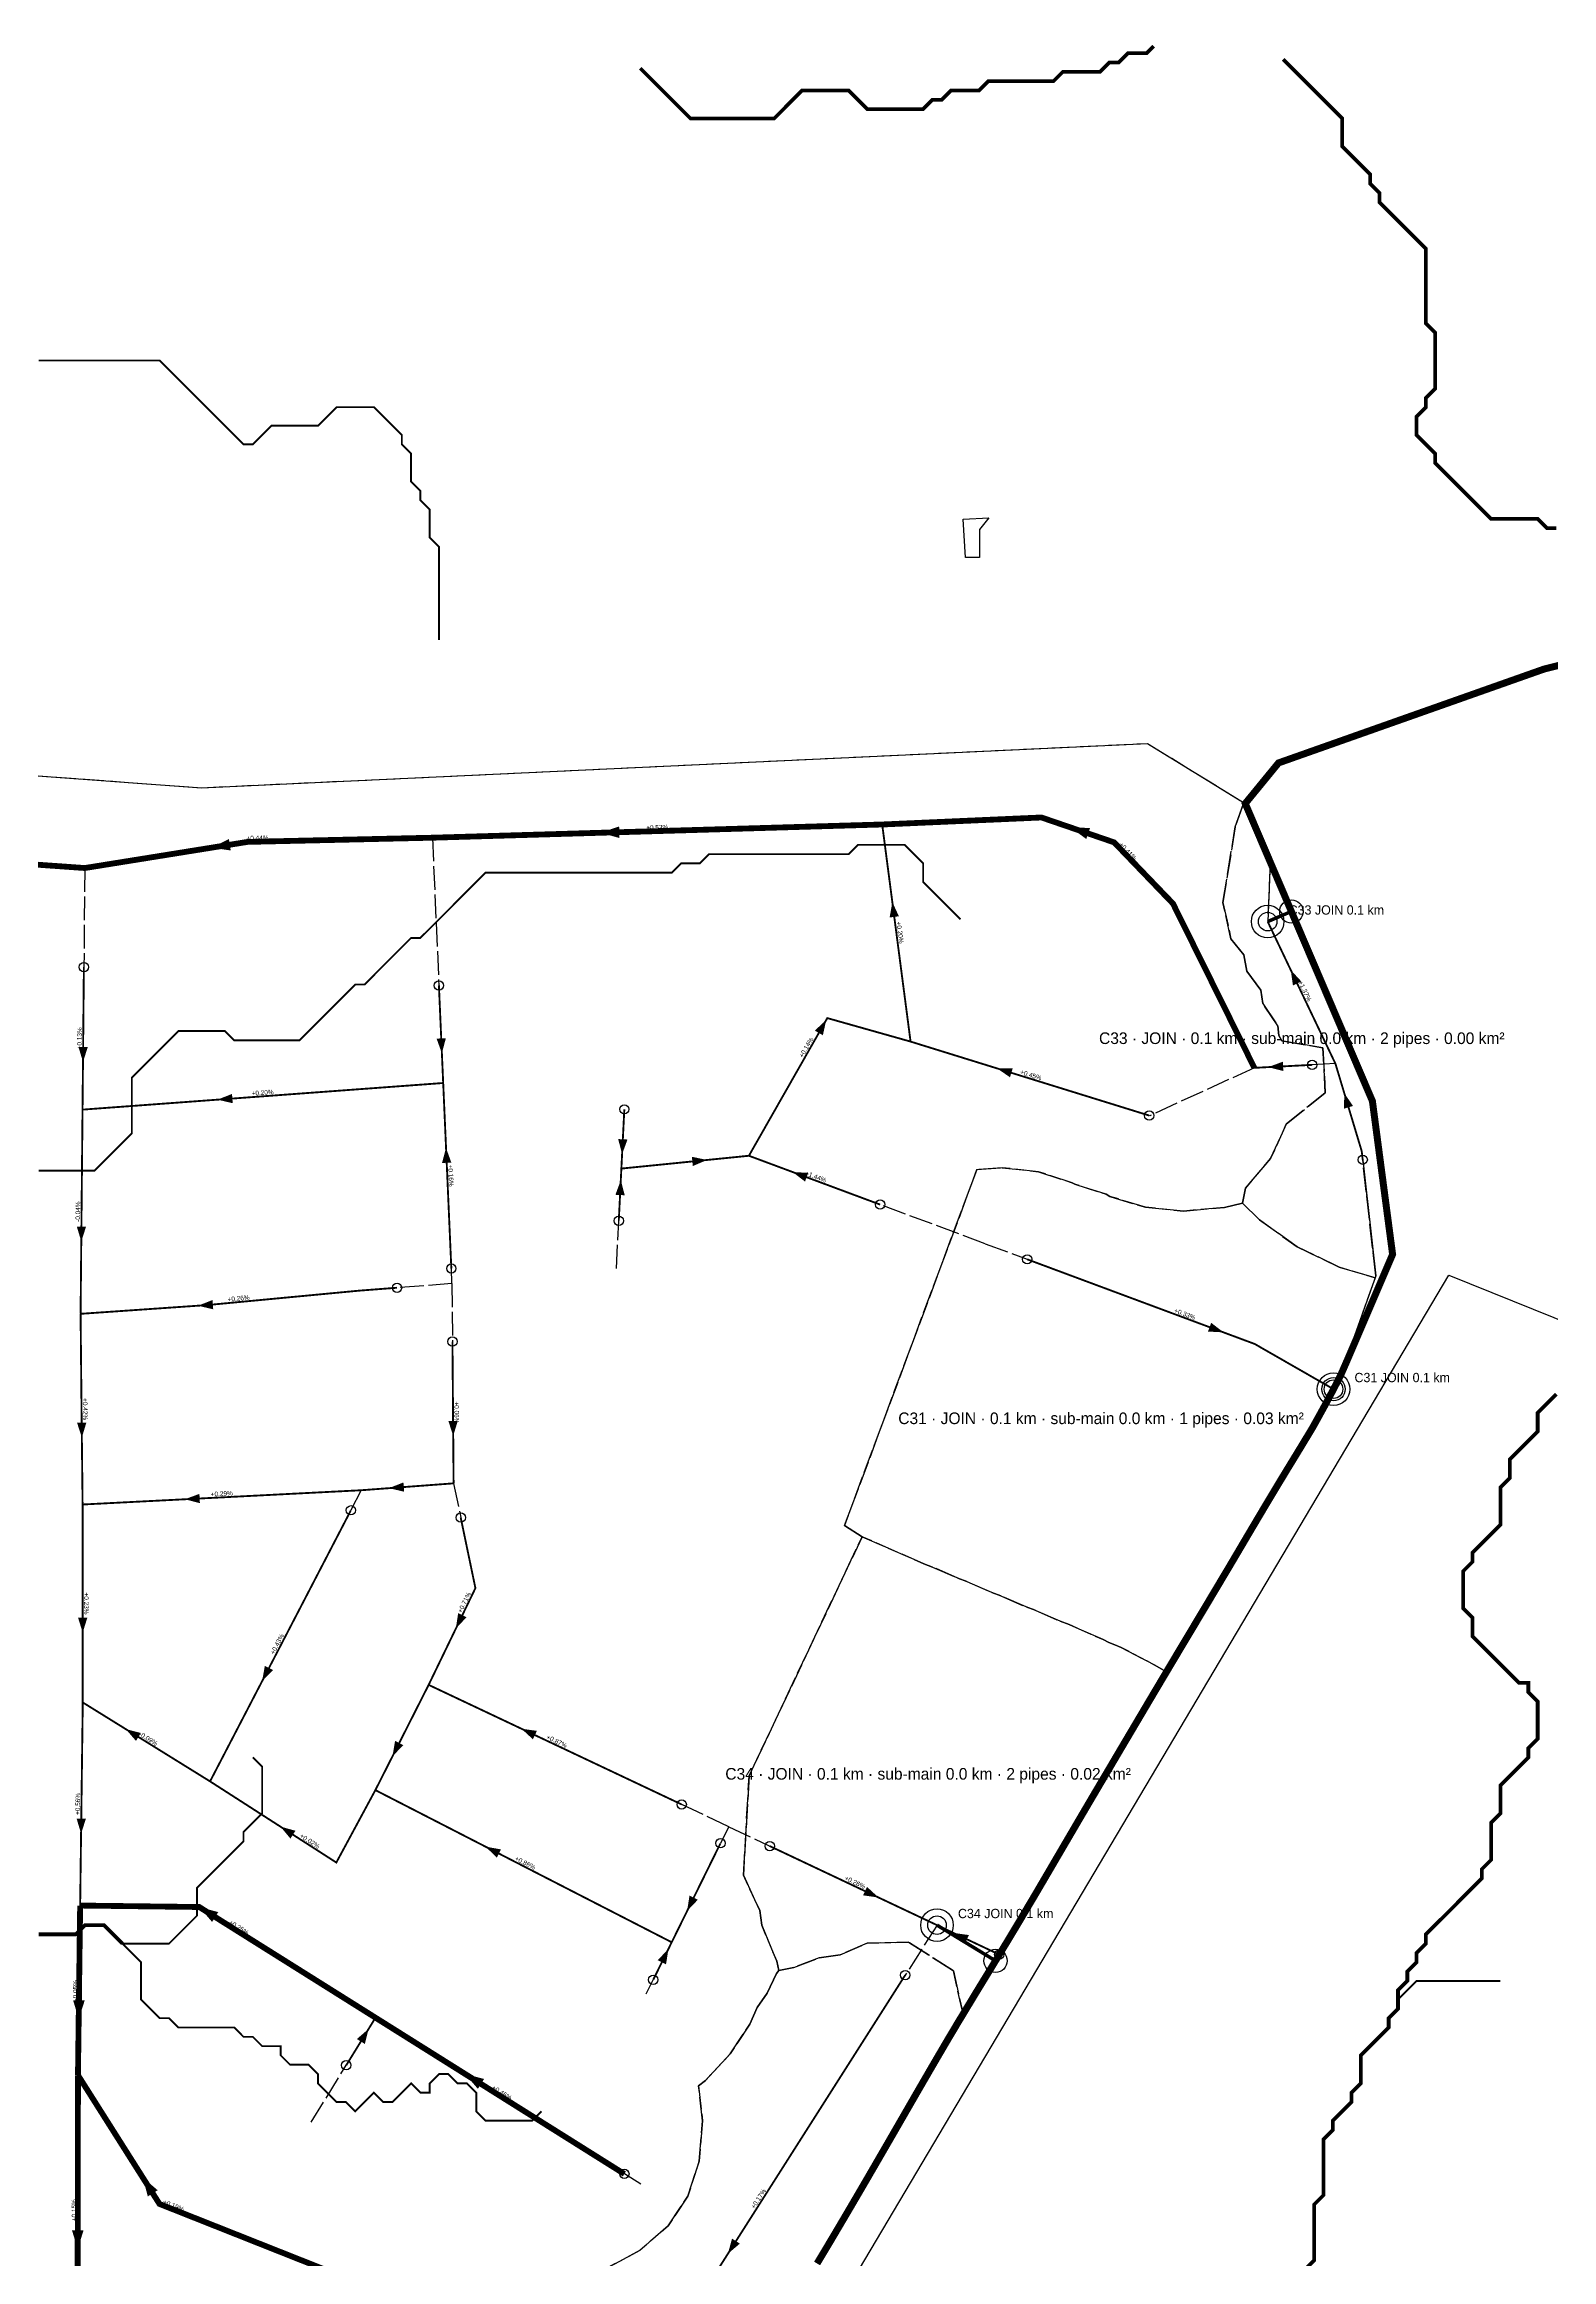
# Model space of a CAD drawing. Header units: metres. Extents: x 442821 to 452274, y 2561971 to 2571293.
# Drawn here: x 447410 to 448058, y 2566909 to 2567860 of the extents above; entities that cross this region are included whole.
import ezdxf
from ezdxf.enums import TextEntityAlignment as Align

# ---------------------------------------------------------------- set-up
doc = ezdxf.new("R2010")
doc.units = ezdxf.units.M
doc.header["$LTSCALE"] = 8
doc.linetypes.add('DASHDOT', pattern=[3.556, 2.54, -0.508, 0, -0.508])
doc.linetypes.add('DASHED', pattern=[1.524, 1.27, -0.254])
for name, color, linetype in [('A_ARROWS', 7, 'Continuous'), ('A_BUILT_2006', 252, 'Continuous'), ('A_CATCH_LABEL', 7, 'Continuous'), ('A_CATCHMENTS', 7, 'Continuous'), ('A_ENVELOPE', 3, 'Continuous'), ('A_GRADIENT', 8, 'Continuous'), ('A_HEAD_GAP', 8, 'Continuous'), ('A_HEADS', 8, 'Continuous'), ('A_JOIN_LINK', 6, 'Continuous'), ('A_MAIN_PIPE', 5, 'Continuous'), ('A_OUTLET_LABEL', 7, 'Continuous'), ('A_OUTLETS', 7, 'Continuous'), ('A_STREAMS', 5, 'Continuous'), ('A_WADI', 4, 'Continuous')]:
    doc.layers.add(name, color=color, linetype=linetype)

msp = doc.modelspace()

# ---------------------------------------------------------------- linework, layer by layer
at = {"layer": 'A_ARROWS', "color": 2}
for points in [[(447481.78, 2567515.26), (447489.28, 2567519), (447490.07, 2567514.06)], [(447649.03, 2567521.67), (447656.95, 2567524.41), (447657.1, 2567519.41)], [(447850.91, 2567523.96), (447859.28, 2567523.73), (447857.67, 2567519)], [(447774.34, 2567491.88), (447777.15, 2567485.8), (447773.18, 2567485.28)], [(447580.79, 2567426.91), (447578.51, 2567433.22), (447582.5, 2567433.39)], [(447745.93, 2567441.24), (447744.5, 2567434.69), (447741.03, 2567436.67)], [(447426.58, 2567423.2), (447424.64, 2567429.62), (447428.64, 2567429.58)], [(447819.36, 2567420.42), (447826.07, 2567420.44), (447824.88, 2567416.62)], [(447935.83, 2567420.97), (447942.12, 2567423.3), (447942.33, 2567419.3)], [(447484.38, 2567406.99), (447490.61, 2567409.46), (447490.91, 2567405.47)], [(447582.57, 2567386.27), (447584.85, 2567379.96), (447580.85, 2567379.79)], [(447658.22, 2567383.57), (447656.54, 2567390.06), (447660.54, 2567389.86)], [(447694.77, 2567381.09), (447688.6, 2567378.46), (447688.2, 2567382.44)], [(447731.51, 2567375.9), (447738.21, 2567375.54), (447736.82, 2567371.79)], [(447657.67, 2567372.41), (447659.35, 2567365.91), (447655.35, 2567366.11)], [(447425.84, 2567346.06), (447423.91, 2567352.48), (447427.91, 2567352.44)], [(447476, 2567318.46), (447482.25, 2567320.9), (447482.53, 2567316.91)], [(447426.09, 2567261.81), (447424.02, 2567268.19), (447428.02, 2567268.23)], [(447585.65, 2567262.5), (447583.6, 2567268.88), (447587.6, 2567268.91)], [(447470.32, 2567235.29), (447476.6, 2567237.61), (447476.81, 2567233.62)], [(447558.04, 2567240.06), (447564.27, 2567242.53), (447564.57, 2567238.54)], [(447586.79, 2567179.72), (447587.78, 2567186.35), (447591.38, 2567184.61)], [(447426.46, 2567178.01), (447424.45, 2567184.41), (447428.45, 2567184.41)], [(447503.54, 2567157.11), (447504.72, 2567163.71), (447508.27, 2567161.87)], [(447444.96, 2567136.53), (447451.46, 2567134.86), (447449.35, 2567131.46)], [(447559.56, 2567124.84), (447560.67, 2567131.45), (447564.24, 2567129.65)], [(447614.97, 2567136.7), (447621.62, 2567135.77), (447619.91, 2567132.15)], [(447425.76, 2567091.63), (447423.84, 2567098.06), (447427.84, 2567098.01)], [(447511.42, 2567094.63), (447517.88, 2567092.86), (447515.72, 2567089.49)], [(447599.59, 2567086), (447606.19, 2567084.85), (447604.37, 2567081.3)], [(447686.16, 2567058.37), (447687.19, 2567065), (447690.78, 2567063.23)], [(447476.59, 2567060.05), (447484.69, 2567057.91), (447482.04, 2567053.68)], [(447678.13, 2567042.08), (447677.1, 2567035.46), (447673.51, 2567037.22)], [(447424.73, 2567011.99), (447422.34, 2567020.02), (447427.33, 2567019.96)], [(447549.33, 2567007.76), (447547.68, 2567001.26), (447544.28, 2567003.36)], [(447590.8, 2566988.33), (447598.91, 2566986.2), (447596.25, 2566981.96)], [(447452.27, 2566943.83), (447458.66, 2566938.41), (447454.44, 2566935.74)], [(447424.31, 2566913.2), (447421.83, 2566921.2), (447426.83, 2566921.2)]]:
    msp.add_solid(points, dxfattribs=at)
at = {"layer": 'A_ARROWS', "color": 3}
for points in [[(447945.53, 2567462.7), (447950.09, 2567457.78), (447946.48, 2567456.06)], [(447968.51, 2567409.84), (447972.27, 2567404.28), (447968.44, 2567403.13)], [(447768.4, 2567064.18), (447761.76, 2567065.11), (447763.47, 2567068.72)], [(447800.62, 2567048.95), (447807.26, 2567048.03), (447805.55, 2567044.41)]]:
    msp.add_solid(points, dxfattribs=at)
at = {"layer": 'A_ARROWS', "color": 1}
for points in [[(447916.65, 2567307), (447909.95, 2567307.36), (447911.35, 2567311.11)], [(447703.7, 2566911.13), (447705.45, 2566917.6), (447708.82, 2566915.45)]]:
    msp.add_solid(points, dxfattribs=at)
at = {"layer": 'A_BUILT_2006', "color": 252}
msp.add_lwpolyline([(446551.38, 2564695.06), (447061.57, 2565726.9), (448013.44, 2567331.59), (448231.64, 2567243.66), (448332.26, 2567295.53), (448412.16, 2567436.64), (448449.86, 2567533.08), (448423.25, 2567661.27), (448638.89, 2567714.37), (448758.53, 2567734.52), (448909.88, 2567734.52), (449242.47, 2567681.75)], dxfattribs=at)
at = {"layer": 'A_CATCHMENTS', "color": 2, "linetype": 'DASHED'}
msp.add_lwpolyline([(445577.23, 2567680.07), (447477.54, 2567541.02), (447883.98, 2567560.04), (447925.34, 2567534.64), (447921.67, 2567524.29), (447916.37, 2567491.72), (447919.82, 2567476.15), (447925.37, 2567469.26), (447926.62, 2567462.24), (447932.71, 2567454.03), (447933.47, 2567448.36), (447939.99, 2567438.76), (447940.38, 2567434.5), (447941.75, 2567432.29), (447959.36, 2567429.27), (447960.36, 2567409.94), (447943.59, 2567396.42), (447936.85, 2567381.7), (447926.09, 2567369), (447924.76, 2567362.57), (447917.06, 2567360.66), (447899.5, 2567359.14), (447883.1, 2567360.73), (447867.86, 2567365.45), (447866.21, 2567366.37), (447852.8, 2567370.63), (447851.67, 2567371.27), (447837.09, 2567376.03), (447821.57, 2567377.77), (447810.66, 2567376.92), (447753.76, 2567224), (447761.35, 2567219.19), (447712.8, 2567116.48), (447710.34, 2567073.83), (447717.37, 2567058.55), (447718.27, 2567052.3), (447724.65, 2567036.77), (447725.5, 2567032.8), (447724.62, 2567031.55), (447720.61, 2567023.14), (447716.21, 2567016.85), (447713.1, 2567009.76), (447704.67, 2566996.97), (447694.04, 2566985.57), (447691.1, 2566983.28), (447692.77, 2566968.22), (447691.39, 2566950.94), (447686.47, 2566935.91), (447678.01, 2566923.14), (447666.01, 2566912.61), (447650.47, 2566904.34)], dxfattribs=at)
at = {"layer": 'A_CATCHMENTS', "color": 3, "linetype": 'DASHED'}
for points in [[(447960.36, 2567409.94), (447959.36, 2567429.27), (447941.75, 2567432.29), (447940.38, 2567434.5), (447939.99, 2567438.76), (447933.47, 2567448.36), (447932.71, 2567454.03), (447926.62, 2567462.24), (447925.37, 2567469.26), (447919.82, 2567476.15), (447916.37, 2567491.72), (447921.67, 2567524.29), (447925.34, 2567534.64), (447925.98, 2567534.24), (447936.72, 2567509.1), (447935.61, 2567483.51), (447964.72, 2567422.46), (447976.03, 2567384.82), (447982.02, 2567331.24), (447981.76, 2567330.49), (447966.39, 2567334.96), (447948.32, 2567343.72), (447932.08, 2567355.37), (447924.76, 2567362.57), (447926.09, 2567369), (447936.85, 2567381.7), (447943.59, 2567396.42), (447960.36, 2567409.94)], [(447800.64, 2567032.7), (447781.29, 2567045.01), (447763.5, 2567044.56), (447751.88, 2567039.57), (447742.95, 2567038.29), (447732.01, 2567034.05), (447725.5, 2567032.8), (447724.65, 2567036.77), (447718.27, 2567052.3), (447717.37, 2567058.55), (447710.34, 2567073.83), (447712.8, 2567116.48), (447761.35, 2567219.19), (447787.81, 2567207.58), (447791.59, 2567206.17), (447802.47, 2567201.4), (447806.28, 2567199.98), (447817.13, 2567195.22), (447820.97, 2567193.79), (447831.79, 2567189.04), (447835.66, 2567187.6), (447846.45, 2567182.86), (447850.35, 2567181.41), (447864.95, 2567174.99), (447867.32, 2567173.79), (447869.91, 2567172.8), (447872.72, 2567171.54), (447886.88, 2567164.22), (447892.13, 2567161.12), (447891.66, 2567160.33), (447885.4, 2567149.8), (447879.16, 2567139.25), (447873.74, 2567130.09), (447866.69, 2567118.15), (447860.46, 2567107.6), (447854.25, 2567097.04), (447850.49, 2567090.62), (447848.11, 2567086.56), (447841.87, 2567075.89), (447835.65, 2567065.28), (447827.1, 2567050.88), (447823.02, 2567044.12), (447820.31, 2567039.67), (447820.3, 2567039.65), (447816.63, 2567033.62), (447810.24, 2567023.17), (447804.71, 2567014.03), (447800.64, 2567032.7)]]:
    msp.add_lwpolyline(points, close=True, dxfattribs=at)
at = {"layer": 'A_CATCHMENTS', "color": 1, "linetype": 'DASHED'}
msp.add_lwpolyline([(447869.91, 2567172.8), (447867.32, 2567173.79), (447864.95, 2567174.99), (447850.35, 2567181.41), (447846.45, 2567182.86), (447835.66, 2567187.6), (447831.79, 2567189.04), (447820.97, 2567193.79), (447817.13, 2567195.22), (447806.28, 2567199.98), (447802.47, 2567201.4), (447791.59, 2567206.17), (447787.81, 2567207.58), (447761.35, 2567219.19), (447753.76, 2567224), (447810.66, 2567376.92), (447821.57, 2567377.77), (447837.09, 2567376.03), (447851.67, 2567371.27), (447852.8, 2567370.63), (447866.21, 2567366.37), (447867.86, 2567365.45), (447883.1, 2567360.73), (447899.5, 2567359.14), (447917.06, 2567360.66), (447924.76, 2567362.57), (447932.08, 2567355.37), (447948.32, 2567343.72), (447966.39, 2567334.96), (447981.76, 2567330.49), (447966.76, 2567288.2), (447965.59, 2567285.87), (447964.07, 2567282.91), (447963.91, 2567282.6), (447961.9, 2567278.79), (447961, 2567277.13), (447959.46, 2567274.29), (447957.91, 2567271.47), (447956.36, 2567268.68), (447954.69, 2567265.68), (447948.2, 2567254.98), (447943.25, 2567246.89), (447935.53, 2567234.07), (447929.29, 2567223.56), (447923.06, 2567213.01), (447919.18, 2567206.44), (447910.51, 2567191.9), (447904.22, 2567181.37), (447896.09, 2567167.77), (447892.13, 2567161.12), (447886.88, 2567164.22), (447872.72, 2567171.54), (447869.91, 2567172.8)], close=True, dxfattribs=at)
msp.add_lwpolyline([(447650.47, 2566904.34), (447666.01, 2566912.61), (447678.01, 2566923.14), (447686.47, 2566935.91), (447691.39, 2566950.94), (447692.77, 2566968.22), (447691.1, 2566983.28), (447694.04, 2566985.57), (447704.67, 2566996.97), (447713.1, 2567009.76), (447716.21, 2567016.85), (447720.61, 2567023.14), (447724.62, 2567031.55), (447725.5, 2567032.8), (447732.01, 2567034.05), (447742.95, 2567038.29), (447751.88, 2567039.57), (447763.5, 2567044.56), (447781.29, 2567045.01), (447800.64, 2567032.7), (447804.71, 2567014.03), (447802.62, 2567010.57), (447797.68, 2567002.27), (447791.51, 2566991.73), (447785.38, 2566981.16), (447778.11, 2566968.56), (447773.12, 2566959.91), (447771.36, 2566956.87), (447766.97, 2566949.29), (447760.79, 2566938.66), (447754.57, 2566928.05), (447748.41, 2566917.63), (447742, 2566906.92)], dxfattribs=at)
at = {"layer": 'A_ENVELOPE', "color": 3}
msp.add_lwpolyline([(445577.23, 2567680.07), (447477.54, 2567541.02), (447883.98, 2567560.04), (447925.98, 2567534.24), (447925.98, 2567534.24), (447936.72, 2567509.1), (447935.61, 2567483.51), (447964.72, 2567422.46), (447976.03, 2567384.82), (447982.02, 2567331.24), (447966.76, 2567288.2), (447965.59, 2567285.87), (447964.07, 2567282.91), (447963.91, 2567282.6), (447961.9, 2567278.79), (447961, 2567277.13), (447959.46, 2567274.29), (447957.91, 2567271.47), (447956.36, 2567268.68), (447954.69, 2567265.68), (447948.2, 2567254.98), (447943.25, 2567246.89), (447935.53, 2567234.07), (447929.29, 2567223.56), (447923.06, 2567213.01), (447919.18, 2567206.44), (447910.51, 2567191.9), (447904.22, 2567181.37), (447896.09, 2567167.77), (447891.66, 2567160.33), (447885.4, 2567149.8), (447879.16, 2567139.25), (447873.74, 2567130.09), (447866.69, 2567118.15), (447860.46, 2567107.6), (447854.25, 2567097.04), (447850.49, 2567090.62), (447848.11, 2567086.56), (447841.87, 2567075.89), (447835.65, 2567065.28), (447827.1, 2567050.88), (447823.02, 2567044.12), (447820.31, 2567039.67), (447820.3, 2567039.65), (447816.63, 2567033.62), (447810.24, 2567023.17), (447802.62, 2567010.57), (447797.68, 2567002.27), (447791.51, 2566991.73), (447785.38, 2566981.16), (447778.11, 2566968.56), (447773.12, 2566959.91), (447771.36, 2566956.87), (447766.97, 2566949.29), (447760.79, 2566938.66), (447754.57, 2566928.05), (447748.41, 2566917.63), (447742, 2566906.92)], dxfattribs=at)
at = {"layer": 'A_HEAD_GAP', "color": 8, "linetype": 'DASHED'}
for points in [[(447576.72, 2567519.55), (447579.51, 2567456.04)], [(447427.37, 2567506.52), (447426.96, 2567463.94)], [(447929.89, 2567420.67), (447884.95, 2567400.09), (447884.71, 2567400.17)], [(447964.72, 2567422.46), (447954.73, 2567421.94)], [(447982.02, 2567331.24), (447976.44, 2567381.2)], [(447814.28, 2567345.1), (447769.1, 2567361.91)], [(447655.78, 2567334.41), (447656.8, 2567354.96)], [(447814.28, 2567345.1), (447832.3, 2567338.39)], [(447585.13, 2567327.99), (447584.85, 2567334.45)], [(447585.13, 2567327.99), (447561.52, 2567326.18)], [(447585.13, 2567327.99), (447585.33, 2567303.05)], [(447546.17, 2567239.17), (447541.69, 2567230.55)], [(447585.82, 2567242.13), (447588.88, 2567227.41)], [(447704.02, 2567094.61), (447683.83, 2567104.15)], [(447704.02, 2567094.61), (447700.51, 2567087.49)], [(447704.02, 2567094.61), (447721.68, 2567086.26)], [(447793.53, 2567052.3), (447779.87, 2567030.84)], [(447668.59, 2567022.72), (447671.59, 2567028.81)], [(447524.62, 2566967.62), (447539.69, 2566992.09)], [(447666.27, 2566940.95), (447659.19, 2566945.39)]]:
    msp.add_lwpolyline(points, dxfattribs=at)
at = {"layer": 'A_HEADS', "color": 2}
for centre in [(447426.96, 2567463.94), (447579.51, 2567456.04), (447954.73, 2567421.94), (447659.18, 2567402.84), (447884.71, 2567400.17), (447656.8, 2567354.96), (447769.1, 2567361.91), (447584.85, 2567334.45), (447561.52, 2567326.18), (447585.33, 2567303.05), (447541.69, 2567230.55), (447588.88, 2567227.41), (447683.83, 2567104.15), (447700.51, 2567087.49), (447671.59, 2567028.81), (447539.69, 2566992.09), (447659.19, 2566945.39)]:
    msp.add_circle(centre, 2, dxfattribs=at)
at = {"layer": 'A_HEADS', "color": 3}
for centre in [(447976.44, 2567381.2), (447721.68, 2567086.26), (447820.3, 2567039.65)]:
    msp.add_circle(centre, 2, dxfattribs=at)
at = {"layer": 'A_HEADS', "color": 1}
for centre in [(447832.3, 2567338.39), (447779.87, 2567030.84)]:
    msp.add_circle(centre, 2, dxfattribs=at)
at = {"layer": 'A_JOIN_LINK', "color": 6, "const_width": 1.5}
for points in [[(447935.61, 2567483.51), (447945.8, 2567487.86)], [(447963.91, 2567282.6), (447963.91, 2567282.6)], [(447793.53, 2567052.3), (447818.67, 2567036.98)]]:
    msp.add_lwpolyline(points, dxfattribs=at)
at = {"layer": 'A_JOIN_LINK', "color": 6}
for centre in [(447945.8, 2567487.86), (447963.91, 2567282.6), (447818.67, 2567036.98)]:
    msp.add_circle(centre, 5, dxfattribs=at)
at = {"layer": 'A_MAIN_PIPE', "color": 5, "const_width": 3}
msp.add_lwpolyline([(448348.14, 2567665.1), (448054.4, 2567592.02), (447940.28, 2567551.69), (447925.98, 2567534.24), (447980.61, 2567406.39), (447989.29, 2567340.52), (447973.83, 2567304.44), (447969.83, 2567295.1), (447968.58, 2567292.25), (447967.2, 2567289.09), (447965.59, 2567285.87), (447964.07, 2567282.91), (447961.9, 2567278.79), (447961, 2567277.13), (447959.46, 2567274.29), (447957.91, 2567271.47), (447956.36, 2567268.68), (447954.69, 2567265.68), (447948.2, 2567254.98), (447943.25, 2567246.89), (447935.53, 2567234.07), (447929.29, 2567223.56), (447923.06, 2567213.01), (447919.18, 2567206.44), (447910.51, 2567191.9), (447904.22, 2567181.37), (447896.09, 2567167.77), (447891.66, 2567160.33), (447885.4, 2567149.8), (447879.16, 2567139.25), (447873.74, 2567130.09), (447866.69, 2567118.15), (447860.46, 2567107.6), (447854.25, 2567097.04), (447850.49, 2567090.62), (447848.11, 2567086.56), (447841.87, 2567075.89), (447835.65, 2567065.28), (447827.1, 2567050.88), (447823.02, 2567044.12), (447820.31, 2567039.67), (447816.63, 2567033.62), (447810.24, 2567023.17), (447802.62, 2567010.57), (447797.68, 2567002.27), (447791.51, 2566991.73), (447785.38, 2566981.16), (447778.11, 2566968.56), (447773.12, 2566959.91), (447771.36, 2566956.87), (447766.97, 2566949.29), (447760.79, 2566938.66), (447754.57, 2566928.05), (447748.41, 2566917.63), (447742, 2566906.92)], dxfattribs=at)
at = {"layer": 'A_OUTLETS', "color": 5}
for centre, radius in [((447935.61, 2567483.51), 7), ((447935.61, 2567483.51), 4), ((447963.91, 2567282.6), 7), ((447963.91, 2567282.6), 4), ((447793.53, 2567052.3), 7), ((447793.53, 2567052.3), 4)]:
    msp.add_circle(centre, radius, dxfattribs=at)
at = {"layer": 'A_SECONDARY_HEADER', "color": 2, "linetype": 'DASHED', "const_width": 2.5}
for points in [[(447929.89, 2567420.67), (447894.92, 2567491.25), (447869.65, 2567517.54), (447838.41, 2567528.24), (447769.98, 2567525.23)], [(447576.72, 2567519.55), (447497.28, 2567517.75), (447427.37, 2567506.52)], [(447425.36, 2567060.72), (447424.42, 2566987.83)], [(447552.27, 2567012.53), (447476.53, 2567060.09), (447425.36, 2567060.72)], [(447659.19, 2566945.39), (447552.27, 2567012.53)], [(447424.42, 2566987.83), (447424.26, 2566871.78)], [(447531.2, 2566904.03), (447459.44, 2566932.51), (447424.42, 2566987.83)]]:
    msp.add_lwpolyline(points, dxfattribs=at)
at = {"layer": 'A_SECONDARY_HEADER', "color": 2, "const_width": 2.5}
for points in [[(447427.37, 2567506.52), (447268.63, 2567517.72)], [(447769.98, 2567525.23), (447576.72, 2567519.55)]]:
    msp.add_lwpolyline(points, dxfattribs=at)
at = {"layer": 'A_SECONDARY_MAIN', "color": 2, "linetype": 'DASHED', "const_width": 0.8}
for points in [[(447782.17, 2567431.95), (447769.98, 2567525.23)], [(447712.71, 2567382.89), (447746.39, 2567442.04), (447782.17, 2567431.95)], [(447581.35, 2567414.15), (447426.38, 2567402.71)], [(447426.38, 2567402.71), (447425.55, 2567314.97)], [(447659.18, 2567402.84), (447657.91, 2567377.38)], [(447561.52, 2567326.18), (447544.94, 2567324.9), (447480.01, 2567318.74), (447425.55, 2567314.97)], [(447425.55, 2567314.97), (447425.98, 2567271.32), (447426.41, 2567233.04)], [(447546.17, 2567239.17), (447426.41, 2567233.04)], [(447426.41, 2567233.04), (447426.48, 2567147.99)], [(447481.18, 2567114.07), (447426.48, 2567147.99)], [(447552.21, 2567110.32), (447535.43, 2567079.2), (447481.18, 2567114.07)], [(447539.69, 2566992.09), (447552.27, 2567012.53)]]:
    msp.add_lwpolyline(points, dxfattribs=at)
at = {"layer": 'A_SECONDARY_MAIN', "color": 3, "const_width": 0.8}
for points in [[(447964.72, 2567422.46), (447935.61, 2567483.51)], [(447976.44, 2567381.2), (447976.03, 2567384.82), (447964.72, 2567422.46)]]:
    msp.add_lwpolyline(points, dxfattribs=at)
at = {"layer": 'A_SECONDARY_MAIN', "color": 2, "linetype": 'DASHDOT', "const_width": 0.8}
for points in [[(447656.8, 2567354.96), (447657.91, 2567377.38)], [(447657.91, 2567377.38), (447712.71, 2567382.89)], [(447671.59, 2567028.81), (447679.54, 2567044.94)]]:
    msp.add_lwpolyline(points, dxfattribs=at)
at = {"layer": 'A_SECONDARY_MAIN', "color": 2, "const_width": 0.8}
for points in [[(447769.1, 2567361.91), (447712.71, 2567382.89)], [(447585.82, 2567242.13), (447546.17, 2567239.17)], [(447426.48, 2567147.99), (447425.36, 2567060.72)], [(447575.1, 2567155.54), (447552.21, 2567110.32)], [(447683.83, 2567104.15), (447575.1, 2567155.54)], [(447679.54, 2567044.94), (447552.21, 2567110.32)]]:
    msp.add_lwpolyline(points, dxfattribs=at)
at = {"layer": 'A_SECONDARY_MAIN', "color": 3, "linetype": 'DASHED', "const_width": 0.8}
msp.add_lwpolyline([(447820.3, 2567039.65), (447793.53, 2567052.3)], dxfattribs=at)
at = {"layer": 'A_SECONDARY_MAIN_BRANCH', "color": 2, "linetype": 'DASHED', "const_width": 0.8}
for points in [[(447426.96, 2567463.94), (447426.38, 2567402.71)], [(447579.51, 2567456.04), (447581.35, 2567414.15)], [(447884.71, 2567400.17), (447782.17, 2567431.95)], [(447584.85, 2567334.45), (447581.35, 2567414.15)], [(447585.33, 2567303.05), (447585.82, 2567242.13)], [(447541.69, 2567230.55), (447481.18, 2567114.07)]]:
    msp.add_lwpolyline(points, dxfattribs=at)
at = {"layer": 'A_SECONDARY_MAIN_BRANCH', "color": 2, "const_width": 0.8}
for points in [[(447954.73, 2567421.94), (447929.89, 2567420.67)], [(447588.88, 2567227.41), (447595.2, 2567197.1), (447575.1, 2567155.54)], [(447700.51, 2567087.49), (447679.54, 2567044.94)]]:
    msp.add_lwpolyline(points, dxfattribs=at)
at = {"layer": 'A_SECONDARY_MAIN_BRANCH', "color": 1, "linetype": 'DASHED', "const_width": 0.8}
for points in [[(447832.3, 2567338.39), (447930.06, 2567302.01), (447963.91, 2567282.6)], [(447779.87, 2567030.84), (447656.5, 2566836.94)]]:
    msp.add_lwpolyline(points, dxfattribs=at)
at = {"layer": 'A_SECONDARY_MAIN_BRANCH', "color": 3, "linetype": 'DASHED', "const_width": 0.8}
msp.add_lwpolyline([(447721.68, 2567086.26), (447793.53, 2567052.3)], dxfattribs=at)
at = {"layer": 'A_STREAMS', "color": 5}
for points, const_width in [([(447886.63, 2567859.66), (447883.6, 2567856.62), (447879.6, 2567856.62), (447875.6, 2567856.62), (447871.6, 2567852.62), (447867.6, 2567852.62), (447863.59, 2567848.62), (447859.59, 2567848.62), (447855.59, 2567848.62), (447851.59, 2567848.62), (447847.59, 2567848.62), (447843.59, 2567844.62), (447839.59, 2567844.62), (447835.59, 2567844.62), (447831.59, 2567844.62), (447827.59, 2567844.62), (447823.59, 2567844.62), (447819.59, 2567844.62), (447815.59, 2567844.62), (447811.59, 2567840.62), (447807.59, 2567840.62), (447803.59, 2567840.62), (447799.59, 2567840.62), (447795.59, 2567836.62), (447791.58, 2567836.62), (447787.58, 2567832.61), (447783.58, 2567832.61), (447779.58, 2567832.61), (447775.58, 2567832.61), (447771.58, 2567832.61), (447767.58, 2567832.61), (447763.58, 2567832.61), (447759.58, 2567836.62), (447755.58, 2567840.62), (447751.58, 2567840.62), (447747.58, 2567840.62), (447743.58, 2567840.62), (447739.58, 2567840.62), (447735.58, 2567840.62), (447731.58, 2567836.62), (447727.58, 2567832.61), (447723.58, 2567828.61), (447719.57, 2567828.61), (447715.57, 2567828.61), (447711.57, 2567828.61), (447707.57, 2567828.61), (447703.57, 2567828.61), (447699.57, 2567828.61), (447695.57, 2567828.61), (447691.57, 2567828.61), (447687.57, 2567828.61), (447683.57, 2567832.61), (447679.57, 2567836.62), (447675.57, 2567840.62), (447671.57, 2567844.62), (447667.57, 2567848.62), (447666.02, 2567850.17)], 1.6), ([(448059.62, 2567652.55), (448055.62, 2567652.55), (448051.62, 2567656.55), (448047.62, 2567656.55), (448043.62, 2567656.55), (448039.62, 2567656.55), (448035.62, 2567656.55), (448031.62, 2567656.55), (448027.62, 2567660.55), (448023.62, 2567664.56), (448019.62, 2567668.56), (448015.62, 2567672.56), (448011.62, 2567676.56), (448007.61, 2567680.56), (448007.61, 2567684.56), (448003.61, 2567688.56), (447999.61, 2567692.56), (447999.61, 2567696.57), (447999.61, 2567700.57), (448003.61, 2567704.57), (448003.61, 2567708.57), (448007.61, 2567712.57), (448007.61, 2567716.57), (448007.61, 2567720.57), (448007.61, 2567724.58), (448007.61, 2567728.58), (448007.61, 2567732.58), (448007.61, 2567736.58), (448003.61, 2567740.58), (448003.61, 2567744.58), (448003.61, 2567748.58), (448003.61, 2567752.59), (448003.61, 2567756.59), (448003.61, 2567760.59), (448003.61, 2567764.59), (448003.61, 2567768.59), (448003.61, 2567772.59), (447999.61, 2567776.59), (447995.61, 2567780.6), (447991.61, 2567784.6), (447987.61, 2567788.6), (447983.61, 2567792.6), (447983.61, 2567796.6), (447979.61, 2567800.6), (447979.61, 2567804.6), (447975.61, 2567808.61), (447971.61, 2567812.61), (447967.61, 2567816.61), (447967.61, 2567820.61), (447967.61, 2567824.61), (447967.61, 2567828.61), (447963.61, 2567832.61), (447959.61, 2567836.62), (447955.61, 2567840.62), (447951.61, 2567844.62), (447947.61, 2567848.62), (447943.61, 2567852.62), (447942.28, 2567853.95)], 1.6), ([(447579.56, 2567604.53), (447579.56, 2567608.54), (447579.56, 2567612.54), (447579.56, 2567616.54), (447579.56, 2567620.54), (447579.56, 2567624.54), (447579.56, 2567628.54), (447579.56, 2567632.54), (447579.56, 2567636.55), (447579.56, 2567640.55), (447579.56, 2567644.55), (447575.56, 2567648.55), (447575.56, 2567652.55), (447575.56, 2567656.55), (447575.56, 2567660.55), (447571.55, 2567664.56), (447571.55, 2567668.56), (447567.55, 2567672.56), (447567.55, 2567676.56), (447567.55, 2567680.56), (447567.55, 2567684.56), (447563.55, 2567688.56), (447563.55, 2567692.56), (447559.55, 2567696.57), (447555.55, 2567700.57), (447551.55, 2567704.57), (447547.55, 2567704.57), (447543.55, 2567704.57), (447539.55, 2567704.57), (447535.55, 2567704.57), (447531.55, 2567700.57), (447527.55, 2567696.57), (447523.55, 2567696.57), (447519.55, 2567696.57), (447515.55, 2567696.57), (447511.55, 2567696.57), (447507.55, 2567696.57), (447503.55, 2567692.56), (447499.54, 2567688.56), (447495.54, 2567688.56), (447491.54, 2567692.56), (447487.54, 2567696.57), (447483.54, 2567700.57), (447479.54, 2567704.57), (447475.54, 2567708.57), (447471.54, 2567712.57), (447467.54, 2567716.57), (447463.54, 2567720.57), (447459.54, 2567724.58), (447455.54, 2567724.58), (447451.54, 2567724.58), (447447.54, 2567724.58), (447443.54, 2567724.58), (447439.54, 2567724.58), (447435.54, 2567724.58), (447431.54, 2567724.58), (447427.53, 2567724.58), (447423.53, 2567724.58), (447419.53, 2567724.58), (447415.53, 2567724.58), (447411.53, 2567724.58), (447407.53, 2567724.58)], 0.8), ([(447803.59, 2567484.49), (447799.59, 2567488.49), (447795.59, 2567492.5), (447791.58, 2567496.5), (447787.58, 2567500.5), (447787.58, 2567504.5), (447787.58, 2567508.5), (447783.58, 2567512.5), (447779.58, 2567516.5), (447775.58, 2567516.5), (447771.58, 2567516.5), (447767.58, 2567516.5), (447763.58, 2567516.5), (447759.58, 2567516.5), (447755.58, 2567512.5), (447751.58, 2567512.5), (447747.58, 2567512.5), (447743.58, 2567512.5), (447739.58, 2567512.5), (447735.58, 2567512.5), (447731.58, 2567512.5), (447727.58, 2567512.5), (447723.58, 2567512.5), (447719.57, 2567512.5), (447715.57, 2567512.5), (447711.57, 2567512.5), (447707.57, 2567512.5), (447703.57, 2567512.5), (447699.57, 2567512.5), (447695.57, 2567512.5), (447691.57, 2567508.5), (447687.57, 2567508.5), (447683.57, 2567508.5), (447679.57, 2567504.5), (447675.57, 2567504.5), (447671.57, 2567504.5), (447667.57, 2567504.5), (447663.57, 2567504.5), (447659.57, 2567504.5), (447655.57, 2567504.5), (447651.57, 2567504.5), (447647.56, 2567504.5), (447643.56, 2567504.5), (447639.56, 2567504.5), (447635.56, 2567504.5), (447631.56, 2567504.5), (447627.56, 2567504.5), (447623.56, 2567504.5), (447619.56, 2567504.5), (447615.56, 2567504.5), (447611.56, 2567504.5), (447607.56, 2567504.5), (447603.56, 2567504.5), (447599.56, 2567504.5), (447595.56, 2567500.5), (447591.56, 2567496.5), (447587.56, 2567492.5), (447583.56, 2567488.49), (447579.56, 2567484.49), (447575.56, 2567480.49), (447571.55, 2567476.49), (447567.55, 2567476.49), (447563.55, 2567472.49), (447559.55, 2567468.49), (447555.55, 2567464.49), (447551.55, 2567460.48), (447547.55, 2567456.48), (447543.55, 2567456.48), (447539.55, 2567452.48), (447535.55, 2567448.48), (447531.55, 2567444.48), (447527.55, 2567440.48), (447523.55, 2567436.48), (447519.55, 2567432.47), (447515.55, 2567432.47), (447511.55, 2567432.47), (447507.55, 2567432.47), (447503.55, 2567432.47), (447499.54, 2567432.47), (447495.54, 2567432.47), (447491.54, 2567432.47), (447487.54, 2567436.48), (447483.54, 2567436.48), (447479.54, 2567436.48), (447475.54, 2567436.48), (447471.54, 2567436.48), (447467.54, 2567436.48), (447463.54, 2567432.47), (447459.54, 2567428.47), (447455.54, 2567424.47), (447451.54, 2567420.47), (447447.54, 2567416.47), (447447.54, 2567412.47), (447447.54, 2567408.47), (447447.54, 2567404.46), (447447.54, 2567400.46), (447447.54, 2567396.46), (447447.54, 2567392.46), (447443.54, 2567388.46), (447439.54, 2567384.46), (447435.54, 2567380.46), (447431.54, 2567376.45), (447427.53, 2567376.45), (447423.53, 2567376.45), (447419.53, 2567376.45), (447415.53, 2567376.45), (447411.53, 2567376.45), (447407.53, 2567376.45)], 0.8), ([(448059.62, 2567280.42), (448055.62, 2567276.42), (448051.62, 2567272.42), (448051.62, 2567268.42), (448051.62, 2567264.42), (448047.62, 2567260.41), (448043.62, 2567256.41), (448039.62, 2567252.41), (448039.62, 2567248.41), (448039.62, 2567244.41), (448035.62, 2567240.41), (448035.62, 2567236.41), (448035.62, 2567232.4), (448035.62, 2567228.4), (448035.62, 2567224.4), (448031.62, 2567220.4), (448027.62, 2567216.4), (448023.62, 2567212.4), (448023.62, 2567208.4), (448019.62, 2567204.39), (448019.62, 2567200.39), (448019.62, 2567196.39), (448019.62, 2567192.39), (448019.62, 2567188.39), (448023.62, 2567184.39), (448023.62, 2567180.39), (448023.62, 2567176.38), (448027.62, 2567172.38), (448031.62, 2567168.38), (448035.62, 2567164.38), (448039.62, 2567160.38), (448043.62, 2567156.38), (448047.62, 2567156.38), (448047.62, 2567152.38), (448051.62, 2567148.38), (448051.62, 2567144.37), (448051.62, 2567140.37), (448051.62, 2567136.37), (448051.62, 2567132.37), (448047.62, 2567128.37), (448047.62, 2567124.37), (448043.62, 2567120.37), (448039.62, 2567116.36), (448035.62, 2567112.36), (448035.62, 2567108.36), (448035.62, 2567104.36), (448035.62, 2567100.36), (448031.62, 2567096.36), (448031.62, 2567092.36), (448031.62, 2567088.35), (448031.62, 2567084.35), (448031.62, 2567080.35), (448027.62, 2567076.35), (448027.62, 2567072.35), (448023.62, 2567068.35), (448019.62, 2567064.35), (448015.62, 2567060.34), (448011.62, 2567056.34), (448007.61, 2567052.34), (448003.61, 2567048.34), (448003.61, 2567044.34), (447999.61, 2567040.34), (447999.61, 2567036.34), (447995.61, 2567032.33), (447995.61, 2567028.33), (447991.61, 2567024.33), (447991.61, 2567020.33)], 1.6), ([(447499.54, 2567124.37), (447503.55, 2567120.37), (447503.55, 2567116.36), (447503.55, 2567112.36), (447503.55, 2567108.36), (447503.55, 2567104.36), (447503.55, 2567100.36), (447499.54, 2567096.36), (447495.54, 2567092.36), (447495.54, 2567088.35), (447491.54, 2567084.35), (447487.54, 2567080.35), (447483.54, 2567076.35), (447479.54, 2567072.35), (447475.54, 2567068.35), (447475.54, 2567064.35), (447475.54, 2567060.34), (447475.54, 2567056.34), (447471.54, 2567052.34), (447467.54, 2567048.34), (447463.54, 2567044.34), (447459.54, 2567044.34), (447455.54, 2567044.34), (447451.54, 2567044.34), (447447.54, 2567044.34), (447443.54, 2567044.34)], 0.8), ([(447443.54, 2567044.34), (447439.54, 2567048.34), (447435.54, 2567052.34), (447431.54, 2567052.34), (447427.53, 2567052.34), (447423.53, 2567048.34), (447419.53, 2567048.34), (447415.53, 2567048.34), (447411.53, 2567048.34), (447407.53, 2567048.34)], 1.6), ([(447623.56, 2566972.31), (447619.56, 2566968.31), (447615.56, 2566968.31), (447611.56, 2566968.31), (447607.56, 2566968.31), (447603.56, 2566968.31), (447599.56, 2566968.31), (447595.56, 2566972.31), (447595.56, 2566976.32), (447595.56, 2566980.32), (447591.56, 2566984.32), (447587.56, 2566984.32), (447583.56, 2566988.32), (447579.56, 2566988.32), (447575.56, 2566984.32), (447575.56, 2566980.32), (447571.55, 2566980.32), (447567.55, 2566984.32), (447563.55, 2566980.32), (447559.55, 2566976.32), (447555.55, 2566976.32), (447551.55, 2566980.32), (447547.55, 2566976.32), (447543.55, 2566972.31), (447539.55, 2566976.32), (447535.55, 2566976.32), (447531.55, 2566980.32), (447527.55, 2566984.32), (447527.55, 2566988.32), (447523.55, 2566992.32), (447519.55, 2566992.32), (447515.55, 2566992.32), (447511.55, 2566996.32), (447511.55, 2567000.32), (447507.55, 2567000.32), (447503.55, 2567000.32), (447499.54, 2567004.32), (447495.54, 2567004.32), (447491.54, 2567008.33), (447487.54, 2567008.33), (447483.54, 2567008.33), (447479.54, 2567008.33), (447475.54, 2567008.33), (447471.54, 2567008.33), (447467.54, 2567008.33), (447463.54, 2567012.33), (447459.54, 2567012.33), (447455.54, 2567016.33), (447451.54, 2567020.33), (447451.54, 2567024.33), (447451.54, 2567028.33), (447451.54, 2567032.33), (447451.54, 2567036.34), (447447.54, 2567040.34), (447443.54, 2567044.34)], 0.8), ([(448035.62, 2567028.33), (448031.62, 2567028.33), (448027.62, 2567028.33), (448023.62, 2567028.33), (448019.62, 2567028.33), (448015.62, 2567028.33), (448011.62, 2567028.33), (448007.61, 2567028.33), (448003.61, 2567028.33), (447999.61, 2567028.33), (447995.61, 2567024.33), (447991.61, 2567020.33)], 0.8), ([(447991.61, 2567020.33), (447991.61, 2567016.33), (447987.61, 2567012.33), (447987.61, 2567008.33), (447983.61, 2567004.32), (447979.61, 2567000.32), (447975.61, 2566996.32), (447975.61, 2566992.32), (447975.61, 2566988.32), (447975.61, 2566984.32), (447971.61, 2566980.32), (447971.61, 2566976.32), (447967.61, 2566972.31), (447963.61, 2566968.31), (447963.61, 2566964.31), (447959.61, 2566960.31), (447959.61, 2566956.31), (447959.61, 2566952.31), (447959.61, 2566948.31), (447959.61, 2566944.3), (447959.61, 2566940.3), (447959.61, 2566936.3), (447955.61, 2566932.3), (447955.61, 2566928.3), (447955.61, 2566924.3), (447955.61, 2566920.3), (447955.61, 2566916.29), (447955.61, 2566912.29), (447955.61, 2566908.29), (447951.61, 2566904.29)], 1.6)]:
    msp.add_lwpolyline(points, dxfattribs=dict(at, const_width=const_width))
at = {"layer": 'A_WADI', "color": 4}
msp.add_lwpolyline([(447811.8, 2567652.01), (447811.8, 2567640.01), (447805.8, 2567640.01), (447804.71, 2567656.44), (447815.76, 2567656.96), (447811.8, 2567652.01)], close=True, dxfattribs=at)

# ---------------------------------------------------------------- texts
at = {"layer": 'A_CATCH_LABEL', "color": 3}
for s, p in [('C33 · JOIN · 0.1 km · sub-main 0.0 km · 2 pipes · 0.00 km²', (447950.28, 2567433.4)), ('C34 · JOIN · 0.1 km · sub-main 0.0 km · 2 pipes · 0.02 km²', (447789.7, 2567117.31))]:
    msp.add_text(s, height=5, dxfattribs=at).set_placement(p, align=Align.MIDDLE_CENTER)
at = {"layer": 'A_CATCH_LABEL', "color": 1}
msp.add_text('C31 · JOIN · 0.1 km · sub-main 0.0 km · 1 pipes · 0.03 km²', height=5, dxfattribs=at).set_placement((447864.02, 2567270.08), align=Align.MIDDLE_CENTER)
at = {"layer": 'A_GRADIENT', "color": 2}
for s, rotation, p in [('+0.44%', 1.29472, (447501.6, 2567517.85)), ('+0.53%', 1.68383, (447673.35, 2567522.39)), ('+0.41%', 313.86122, (447874.41, 2567512.6)), ('+0.20%', 277.44023, (447776.08, 2567478.59)), ('+0.13%', 89.45565, (447426.67, 2567433.32)), ('+0.14%', 60.33893, (447738.75, 2567428.62)), ('+0.45%', 342.77794, (447833.44, 2567416.06)), ('+0.20%', 4.22282, (447503.86, 2567408.43)), ('+0.16%', 272.51466, (447583.1, 2567374.3)), ('+1.44%', 339.58749, (447740.9, 2567372.4)), ('-0.04%', 89.45565, (447425.97, 2567358.84)), ('+0.26%', 5.4249, (447493.58, 2567320.03)), ('+0.42%', -89.43339, (447425.95, 2567274)), ('+0.06%', -89.54251, (447585.57, 2567272.59)), ('+0.29%', 2.93243, (447486.29, 2567236.1)), ('+0.71%', 64.18548, (447591.89, 2567190.26)), ('+0.23%', -89.94758, (447426.44, 2567190.51)), ('+0.43%', 62.55084, (447511.44, 2567172.31)), ('-0.09%', 328.19045, (447453.83, 2567131.03)), ('+0.87%', 334.70188, (447629.46, 2567129.85)), ('+0.56%', 89.26218, (447425.92, 2567104.36)), ('+0.02%', 327.27092, (447523.18, 2567087.07)), ('+0.86%', 332.82248, (447615.88, 2567077.63)), ('+0.25%', 327.87417, (447492.73, 2567049.92)), ('-0.05%', 89.26218, (447424.89, 2567024.28)), ('+0.46%', 327.87417, (447605.73, 2566978.96)), ('+0.15%', 89.91851, (447424.34, 2566929.8)), ('+0.19%', 338.35295, (447464.89, 2566930.35))]:
    msp.add_text(s, height=2, rotation=rotation, dxfattribs=at).set_placement(p, align=Align.BOTTOM_CENTER)
at = {"layer": 'A_GRADIENT', "color": 3}
for s, rotation, p in [('+1.37%', 295.49137, (447950.17, 2567452.98)), ('+0.26%', -25.29812, (447757.6, 2567069.28))]:
    msp.add_text(s, height=2, rotation=rotation, dxfattribs=at).set_placement(p, align=Align.BOTTOM_CENTER)
at = {"layer": 'A_GRADIENT', "color": 1}
for s, rotation, p in [('+0.33%', -20.41251, (447899.47, 2567313.39)), ('+0.17%', 57.53347, (447718.19, 2566933.89))]:
    msp.add_text(s, height=2, rotation=rotation, dxfattribs=at).set_placement(p, align=Align.BOTTOM_CENTER)
at = {"layer": 'A_OUTLET_LABEL', "color": 5}
for s, p in [('C33 JOIN 0.1 km', (447944.61, 2567486.51)), ('C31 JOIN 0.1 km', (447972.91, 2567285.6)), ('C34 JOIN 0.1 km', (447802.53, 2567055.3))]:
    msp.add_text(s, height=4, dxfattribs=at).set_placement(p)

doc.saveas('drawing.dxf')
